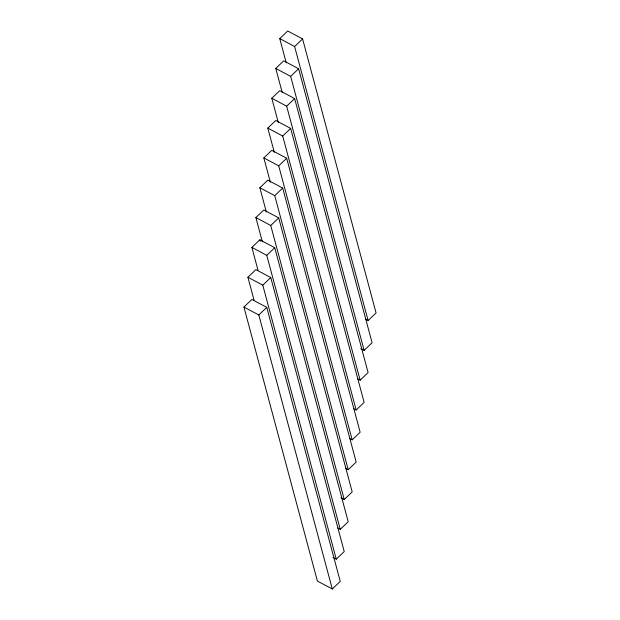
<?xml version="1.0" encoding="UTF-8"?>
<svg xmlns="http://www.w3.org/2000/svg" width="620" height="620" viewBox="0 0 620 620"><rect width="100%" height="100%" fill="white"/><g stroke="black" fill="none" stroke-linecap="round" stroke-linejoin="round"><path stroke-width="0.93" d="M286.254 62.868L279.752 38.603L287.711 31L302.599 38.92L376.069 312.937L368.11 320.548L365.622 319.222M368.11 320.548L294.632 46.531L302.599 38.92M282.278 92.698L275.768 68.433L283.735 60.83L298.615 68.75L372.093 342.767L364.126 350.378L360.817 348.611M364.126 350.378L290.656 76.361L298.615 68.75M278.295 122.528L271.793 98.262L279.752 90.66L294.639 98.58L368.11 372.597L360.142 380.2L357.663 378.882M360.142 380.2L286.673 106.191L294.639 98.58M274.311 152.35L267.809 128.092L275.776 120.482L290.656 128.41L364.134 402.427L356.167 410.029L353.687 408.712M356.167 410.029L282.697 136.013L290.656 128.41M270.336 182.179L263.833 157.922L271.793 150.311L286.68 158.24L360.15 432.249L352.183 439.859L349.703 438.542M352.183 439.859L278.713 165.842L286.68 158.24M266.352 212.009L259.85 187.751L267.817 180.141L282.697 188.069L356.167 462.078L348.208 469.689L345.728 468.364M348.208 469.689L274.738 195.672L282.697 188.069M262.376 241.839L255.866 217.574L263.833 209.971L278.721 217.891L352.191 491.908L344.224 499.518L340.915 497.752M344.224 499.518L270.754 225.502L278.721 217.891M258.013 270.243L251.891 247.403L259.858 239.801L274.738 247.721L348.208 521.738L340.248 529.341L337.768 528.023M340.248 529.341L266.771 255.332L274.738 247.721M254.029 300.065L247.907 277.233L255.874 269.623L270.762 277.551L344.232 551.567L336.265 559.17L332.956 557.411M336.265 559.17L262.795 285.154L270.762 277.551M243.931 307.063L251.891 299.452L266.778 307.381L340.248 581.397L332.289 589L317.401 581.079L243.931 307.063L258.811 314.983L332.289 589M258.811 314.983L266.778 307.381M279.752 38.603L294.632 46.531M275.768 68.433L290.656 76.361M271.793 98.262L286.673 106.191M267.809 128.092L282.697 136.013M263.833 157.922L278.713 165.842M259.85 187.751L274.738 195.672M255.866 217.574L270.754 225.502M251.891 247.403L266.771 255.332M247.907 277.233L262.795 285.154M259.858 239.801L260.237 241.226"/></g></svg>
